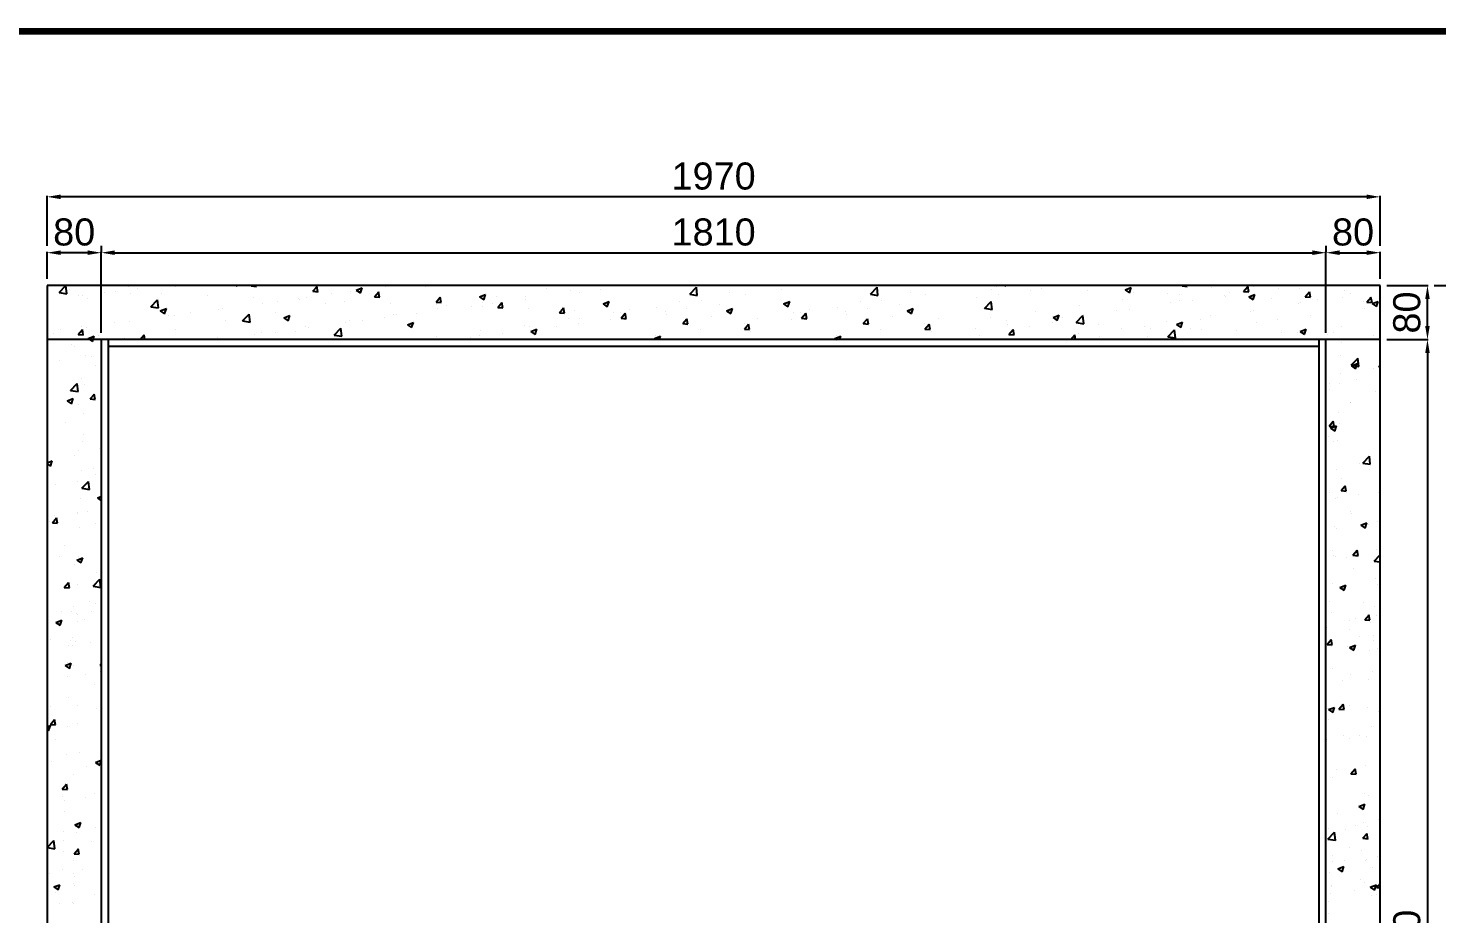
# Model space of a CAD drawing. Header units: millimetres. Extents: x 19970 to 27858, y -49763 to -44184.
# Drawn here: x 24179 to 26260, y -45677 to -44368 of the extents above; entities that cross this region are included whole.
import ezdxf

# ---------------------------------------------------------------- set-up
doc = ezdxf.new("R2010")
doc.units = ezdxf.units.MM
doc.layers.add('LAYOUT', color=7, linetype='Continuous')
doc.layers.add('받침틀', color=251, linetype='Continuous')
doc.styles.get("Standard").update_dxf_attribs({"font": 'arial.ttf'})
doc.dimstyles.new('ISO-25', dxfattribs={"dimtxt": 40, "dimasz": 20, "dimexe": 1.25, "dimexo": 10, "dimgap": 10, "dimtad": 1, "dimdec": 0, "dimtxsty": 'Standard', "dimcen": 2.5, "dimclrd": 3, "dimclre": 3, "dimclrt": 3, "dimadec": 0, "dimazin": 0, "dimtfac": 1, "dimtdec": 0, "dimtmove": 0, "dimatfit": 3, "dimfxl": 0, "dimarcsym": 0})

# ---------------------------------------------------------------- blocks, each defined once
blk = doc.blocks.new('*D20')
at = {"color": 3, "lineweight": -2, "transparency": 16777216}
for p, q in [((24206.6, -44737.9), (24206.6, -44698.2)), ((24266.6, -44699.5), (24226.6, -44699.5)), ((24286.6, -44817.9), (24286.6, -44698.2))]:
    blk.add_line(p, q, dxfattribs=at)
at = {"color": 3, "transparency": 16777216}
for points in [[(24226.6, -44696.1), (24226.6, -44702.8), (24206.6, -44699.5)], [(24266.6, -44696.1), (24266.6, -44702.8), (24286.6, -44699.5)]]:
    blk.add_solid(points, dxfattribs=at)
at = {"layer": 'Defpoints', "color": 0, "transparency": 16777216}
for p in [(24206.6, -44699.5), (24206.6, -44747.9), (24286.6, -44827.9)]:
    blk.add_point(p, dxfattribs=at)
at = {"color": 3, "transparency": 16777216, "insert": (24246.6, -44669.1), "char_height": 40, "attachment_point": 5}
blk.add_mtext('80', dxfattribs=at)
blk = doc.blocks.new('*D21')
at = {"color": 3, "lineweight": -2, "transparency": 16777216}
for p, q in [((24286.6, -44689.5), (24286.6, -44698.2)), ((24306.6, -44699.5), (26076.6, -44699.5)), ((26096.6, -44817.9), (26096.6, -44698.2))]:
    blk.add_line(p, q, dxfattribs=at)
at = {"color": 3, "transparency": 16777216}
for points in [[(24306.6, -44696.1), (24306.6, -44702.8), (24286.6, -44699.5)], [(26076.6, -44696.1), (26076.6, -44702.8), (26096.6, -44699.5)]]:
    blk.add_solid(points, dxfattribs=at)
at = {"layer": 'Defpoints', "color": 0, "transparency": 16777216}
for p in [(24286.6, -44699.5), (26096.6, -44699.5), (26096.6, -44827.9)]:
    blk.add_point(p, dxfattribs=at)
at = {"color": 3, "transparency": 16777216, "insert": (25191.6, -44669.1), "char_height": 40, "attachment_point": 5}
blk.add_mtext('1810', dxfattribs=at)
blk = doc.blocks.new('*D22')
at = {"color": 3, "lineweight": -2, "transparency": 16777216}
for p, q in [((26096.6, -44689.5), (26096.6, -44698.2)), ((26116.6, -44699.5), (26156.6, -44699.5)), ((26176.6, -44737.9), (26176.6, -44698.2))]:
    blk.add_line(p, q, dxfattribs=at)
at = {"color": 3, "transparency": 16777216}
for points in [[(26116.6, -44696.1), (26116.6, -44702.8), (26096.6, -44699.5)], [(26156.6, -44696.1), (26156.6, -44702.8), (26176.6, -44699.5)]]:
    blk.add_solid(points, dxfattribs=at)
at = {"layer": 'Defpoints', "color": 0, "transparency": 16777216}
for p in [(26096.6, -44699.5), (26176.6, -44699.5), (26176.6, -44747.9)]:
    blk.add_point(p, dxfattribs=at)
at = {"color": 3, "transparency": 16777216, "insert": (26136.6, -44669.1), "char_height": 40, "attachment_point": 5}
blk.add_mtext('80', dxfattribs=at)
blk = doc.blocks.new('*D18')
at = {"color": 3, "lineweight": -2, "transparency": 16777216}
for p, q in [((24206.6, -44689.5), (24206.6, -44615.6)), ((26156.6, -44616.9), (24226.6, -44616.9)), ((26176.6, -44689.5), (26176.6, -44615.6))]:
    blk.add_line(p, q, dxfattribs=at)
at = {"color": 3, "transparency": 16777216}
for points in [[(24226.6, -44613.5), (24226.6, -44620.2), (24206.6, -44616.9)], [(26156.6, -44613.5), (26156.6, -44620.2), (26176.6, -44616.9)]]:
    blk.add_solid(points, dxfattribs=at)
at = {"layer": 'Defpoints', "color": 0, "transparency": 16777216}
for p in [(24206.6, -44616.9), (24206.6, -44699.5), (26176.6, -44699.5)]:
    blk.add_point(p, dxfattribs=at)
at = {"color": 3, "transparency": 16777216, "insert": (25191.6, -44586.4), "char_height": 40, "attachment_point": 5}
blk.add_mtext('1970', dxfattribs=at)
blk = doc.blocks.new('*D23')
at = {"color": 3, "lineweight": -2, "transparency": 16777216}
for p, q in [((26186.6, -44747.9), (26247.8, -44747.9)), ((26246.6, -44807.9), (26246.6, -44767.9)), ((26186.6, -44827.9), (26247.8, -44827.9))]:
    blk.add_line(p, q, dxfattribs=at)
at = {"color": 3, "transparency": 16777216}
for points in [[(26243.2, -44767.9), (26249.9, -44767.9), (26246.6, -44747.9)], [(26243.2, -44807.9), (26249.9, -44807.9), (26246.6, -44827.9)]]:
    blk.add_solid(points, dxfattribs=at)
at = {"layer": 'Defpoints', "color": 0, "transparency": 16777216}
for p in [(26176.6, -44747.9), (26246.6, -44747.9), (26176.6, -44827.9)]:
    blk.add_point(p, dxfattribs=at)
at = {"color": 3, "transparency": 16777216, "insert": (26216.2, -44787.9), "char_height": 40, "attachment_point": 5, "rotation": 90}
blk.add_mtext('80', dxfattribs=at)
blk = doc.blocks.new('*D24')
at = {"color": 3, "lineweight": -2, "transparency": 16777216}
for p, q in [((26227.2, -44827.9), (26247.8, -44827.9)), ((26246.6, -44847.9), (26246.6, -46617.9)), ((26186.6, -46637.9), (26247.8, -46637.9))]:
    blk.add_line(p, q, dxfattribs=at)
at = {"color": 3, "transparency": 16777216}
for points in [[(26243.2, -44847.9), (26249.9, -44847.9), (26246.6, -44827.9)], [(26243.2, -46617.9), (26249.9, -46617.9), (26246.6, -46637.9)]]:
    blk.add_solid(points, dxfattribs=at)
at = {"layer": 'Defpoints', "color": 0, "transparency": 16777216}
for p in [(26217.2, -44827.9), (26176.6, -46637.9), (26246.6, -46637.9)]:
    blk.add_point(p, dxfattribs=at)
at = {"color": 3, "transparency": 16777216, "insert": (26216.2, -45732.9), "char_height": 40, "attachment_point": 5, "rotation": 90}
blk.add_mtext('1810', dxfattribs=at)
blk = doc.blocks.new('*D19')
at = {"color": 3, "lineweight": -2, "transparency": 16777216}
for p, q in [((26256.6, -44747.9), (26328.1, -44747.9)), ((26326.9, -46697.9), (26326.9, -44767.9)), ((26256.6, -46717.9), (26328.1, -46717.9))]:
    blk.add_line(p, q, dxfattribs=at)
at = {"color": 3, "transparency": 16777216}
for points in [[(26323.5, -44767.9), (26330.2, -44767.9), (26326.9, -44747.9)], [(26323.5, -46697.9), (26330.2, -46697.9), (26326.9, -46717.9)]]:
    blk.add_solid(points, dxfattribs=at)
at = {"layer": 'Defpoints', "color": 0, "transparency": 16777216}
for p in [(26246.6, -44747.9), (26326.9, -44747.9), (26246.6, -46717.9)]:
    blk.add_point(p, dxfattribs=at)
at = {"color": 3, "transparency": 16777216, "insert": (26296.4, -45732.9), "char_height": 40, "attachment_point": 5, "rotation": 90}
blk.add_mtext('1970', dxfattribs=at)

msp = doc.modelspace()

# ---------------------------------------------------------------- linework, layer by layer
at = {"linetype": 'Continuous'}
for p, q in [((24224.3, -44758.3), (24234.2, -44748)), ((24224.3, -44758.3), (24235.6, -44760.1)), ((24235.6, -44760.1), (24234.2, -44748)), ((24240, -44753.8), (24240, -44753.8)), ((24307.8, -44756.7), (24307.8, -44756.7)), ((24326.8, -44750.1), (24326.8, -44750.1)), ((24339.5, -44752.6), (24339.5, -44752.6)), ((24396.5, -44749.9), (24396.5, -44749.9)), ((24485.5, -44747.9), (24487, -44748.8)), ((24487, -44748.8), (24487.3, -44747.9)), ((24508.3, -44748.6), (24508.8, -44747.9)), ((24508.3, -44748.6), (24515.9, -44749.2)), ((24515.8, -44749.2), (24515.6, -44747.9)), ((24599.4, -44756.5), (24605.5, -44749.2)), ((24599.4, -44756.5), (24607, -44757.2)), ((24606.9, -44757.2), (24605.4, -44749.2)), ((24655.5, -44756.7), (24655.5, -44756.7)), ((24663.2, -44754.7), (24672.1, -44751.3)), ((24663.2, -44754.8), (24669.5, -44759)), ((24669.5, -44759), (24672, -44751.3)), ((24690.5, -44764.5), (24696.6, -44757.2)), ((24698, -44765.2), (24696.5, -44757.2)), ((24706.5, -44750), (24706.5, -44750)), ((24719.6, -44748.5), (24719.6, -44748.5)), ((24765.9, -44749.6), (24765.9, -44749.6)), ((24944.5, -44752), (24944.5, -44752)), ((24979.4, -44754.7), (24979.4, -44754.7)), ((24993.3, -44757.9), (24993.3, -44757.9)), ((25025.1, -44753.7), (25025.1, -44753.7)), ((25156.3, -44760.7), (25166.2, -44750.4)), ((25167.5, -44762.5), (25166.1, -44750.4)), ((25215.2, -44758.3), (25215.2, -44758.3)), ((25292, -44753.7), (25292, -44753.7)), ((25423.2, -44760.7), (25433.1, -44750.4)), ((25434.5, -44762.5), (25433.1, -44750.4)), ((25482.1, -44758.3), (25482.1, -44758.3)), ((25602.5, -44753.3), (25602.5, -44753.3)), ((25609, -44749.3), (25609, -44749.3)), ((25622.7, -44747.9), (25623.7, -44748.6)), ((25623.7, -44748.6), (25624, -44747.9)), ((25660, -44755.3), (25660, -44755.3)), ((25676.8, -44752.1), (25676.8, -44752.1)), ((25744.6, -44755), (25744.6, -44755)), ((25799.9, -44754.5), (25808.8, -44751.1)), ((25799.9, -44754.5), (25806.2, -44758.7)), ((25806.2, -44758.7), (25808.8, -44751.1)), ((25812.4, -44757.9), (25812.4, -44757.9)), ((25883.8, -44748.7), (25884.4, -44747.9)), ((25883.8, -44748.7), (25891.4, -44749.3)), ((25891.3, -44749.3), (25891, -44747.9)), ((25927.4, -44750.5), (25927.4, -44750.5)), ((25954.3, -44757.8), (25954.3, -44757.8)), ((25974.9, -44756.6), (25981, -44749.3)), ((25974.9, -44756.6), (25982.4, -44757.3)), ((25982.4, -44757.3), (25980.9, -44749.3)), ((25989, -44749.4), (25989, -44749.4)), ((26027, -44752.7), (26027, -44752.7)), ((26056.8, -44752.3), (26056.8, -44752.3)), ((26058.7, -44748.5), (26058.7, -44748.5)), ((26065.9, -44764.6), (26072.1, -44757.3)), ((26073.5, -44765.3), (26072, -44757.3)), ((26124.6, -44755.1), (26124.6, -44755.1)), ((24252.7, -44762.8), (24252.7, -44762.8)), ((24259.6, -44763.1), (24259.6, -44763.1)), ((24266.4, -44767.6), (24266.4, -44767.6)), ((24291.4, -44758.9), (24291.4, -44758.9)), ((24330.5, -44759.5), (24330.5, -44759.5)), ((24359.9, -44779.3), (24369.8, -44769)), ((24371.1, -44781.1), (24369.7, -44769)), ((24375.6, -44759.5), (24375.6, -44759.5)), ((24443.4, -44762.4), (24443.4, -44762.4)), ((24511.2, -44765.3), (24511.2, -44765.3)), ((24524.3, -44775.1), (24524.3, -44775.1)), ((24546.4, -44771), (24546.4, -44771)), ((24578.2, -44766.9), (24578.2, -44766.9)), ((24579, -44768.1), (24579, -44768.1)), ((24590.3, -44765.6), (24590.3, -44765.6)), ((24617.8, -44775), (24617.8, -44775)), ((24626.3, -44760.5), (24626.3, -44760.5)), ((24646.8, -44771), (24646.8, -44771)), ((24690.5, -44764.5), (24698.1, -44765.2)), ((24691.9, -44762.3), (24691.9, -44762.3)), ((24714.6, -44773.9), (24714.6, -44773.9)), ((24781.6, -44772.5), (24787.7, -44765.2)), ((24781.6, -44772.5), (24789.1, -44773.1)), ((24782.4, -44776.7), (24782.4, -44776.7)), ((24789.1, -44773.1), (24787.6, -44765.2)), ((24796.4, -44777.4), (24796.4, -44777.4)), ((24833.2, -44779), (24833.2, -44779)), ((24845.7, -44764.9), (24854.6, -44761.5)), ((24845.7, -44764.9), (24852, -44769.2)), ((24849.3, -44772.4), (24849.3, -44772.4)), ((24852, -44769.2), (24854.6, -44761.5)), ((24865, -44774.8), (24865, -44774.8)), ((24870.4, -44764.7), (24870.4, -44764.7)), ((24872.6, -44780.4), (24878.8, -44773.1)), ((24880.2, -44781.1), (24878.7, -44773.1)), ((24913.1, -44768.5), (24913.1, -44768.5)), ((24913.4, -44764.2), (24913.4, -44764.2)), ((25028.2, -44775.1), (25037.1, -44771.7)), ((25028.2, -44775.1), (25034.5, -44779.4)), ((25034.5, -44779.4), (25037.1, -44771.7)), ((25141.1, -44771), (25141.1, -44771)), ((25156.3, -44760.7), (25167.5, -44762.5)), ((25173.1, -44770.4), (25173.1, -44770.4)), ((25199.9, -44776.4), (25199.9, -44776.4)), ((25238.3, -44761.4), (25238.3, -44761.4)), ((25295.1, -44775.1), (25304, -44771.7)), ((25295.1, -44775.1), (25301.4, -44779.4)), ((25301.4, -44779.4), (25304, -44771.7)), ((25408.1, -44771), (25408.1, -44771)), ((25423.2, -44760.7), (25434.5, -44762.5)), ((25440.1, -44770.4), (25440.1, -44770.4)), ((25466.8, -44776.4), (25466.8, -44776.4)), ((25505.3, -44761.4), (25505.3, -44761.4)), ((25580.1, -44765.8), (25580.1, -44765.8)), ((25591.8, -44781.8), (25601.7, -44771.4)), ((25603.1, -44783.5), (25601.7, -44771.5)), ((25611.9, -44761.7), (25611.9, -44761.7)), ((25732.1, -44777.1), (25732.1, -44777.1)), ((25796.3, -44769), (25796.3, -44769)), ((25862.2, -44759.5), (25862.2, -44759.5)), ((25866.9, -44773.8), (25866.9, -44773.8)), ((25880.2, -44760.7), (25880.2, -44760.7)), ((25880.3, -44770.5), (25880.3, -44770.5)), ((25898.6, -44769.6), (25898.6, -44769.6)), ((25946.7, -44763.3), (25946.7, -44763.3)), ((25948, -44763.6), (25948, -44763.6)), ((25982.4, -44764.6), (25991.3, -44761.2)), ((25982.4, -44764.6), (25988.8, -44768.9)), ((25988.8, -44768.9), (25991.3, -44761.2)), ((26015.8, -44766.5), (26015.8, -44766.5)), ((26056, -44775.2), (26056, -44775.2)), ((26058.8, -44773), (26058.8, -44773)), ((26065.9, -44764.6), (26073.5, -44765.3)), ((26083.6, -44769.3), (26083.6, -44769.3)), ((26121.2, -44766.2), (26121.2, -44766.2)), ((26132.9, -44760.3), (26132.9, -44760.3)), ((26151.4, -44772.2), (26151.4, -44772.2)), ((26157, -44772.6), (26163.2, -44765.3)), ((26157, -44772.6), (26164.6, -44773.2)), ((26164.6, -44773.2), (26163.1, -44765.3)), ((26165, -44774.8), (26173.9, -44771.4)), ((26165, -44774.8), (26171.3, -44779.1)), ((26171.3, -44779.1), (26173.8, -44771.4)), ((24359.9, -44779.3), (24371.1, -44781.1)), ((24373.9, -44785.5), (24382.8, -44782.1)), ((24373.9, -44785.5), (24380.2, -44789.8)), ((24380.2, -44789.8), (24382.8, -44782.1)), ((24386.3, -44792.1), (24386.3, -44792.1)), ((24395, -44792.2), (24395, -44792.2)), ((24418.1, -44787.9), (24418.1, -44787.9)), ((24460.2, -44783.3), (24460.2, -44783.3)), ((24466.2, -44781.6), (24466.2, -44781.6)), ((24495.4, -44800.4), (24505.3, -44790.1)), ((24506.7, -44802.1), (24505.3, -44790.1)), ((24543.7, -44787.7), (24543.7, -44787.7)), ((24556.4, -44795.7), (24562.8, -44800)), ((24556.5, -44795.7), (24565.3, -44792.3)), ((24562.8, -44800), (24565.3, -44792.3)), ((24653.9, -44799), (24653.9, -44799)), ((24704.9, -44795.9), (24704.9, -44795.9)), ((24718.1, -44790.8), (24718.1, -44790.8)), ((24722.3, -44790.2), (24722.3, -44790.2)), ((24753, -44789.5), (24753, -44789.5)), ((24784, -44781.3), (24784, -44781.3)), ((24850.2, -44779.6), (24850.2, -44779.6)), ((24872.6, -44780.4), (24880.2, -44781.1)), ((24918, -44782.4), (24918, -44782.4)), ((24963.7, -44788.4), (24969.9, -44781.1)), ((24963.7, -44788.4), (24971.3, -44789.1)), ((24971.3, -44789.1), (24969.8, -44781.1)), ((24977.8, -44797), (24977.8, -44797)), ((24985.8, -44785.3), (24985.8, -44785.3)), ((24993, -44796.5), (24993, -44796.5)), ((25039.8, -44797.5), (25039.8, -44797.5)), ((25043, -44788), (25043, -44788)), ((25053.6, -44788.2), (25053.6, -44788.2)), ((25054.8, -44796.4), (25061, -44789.1)), ((25054.8, -44796.4), (25062.4, -44797)), ((25062.4, -44797), (25060.9, -44789.1)), ((25067.1, -44783.8), (25067.1, -44783.8)), ((25107.2, -44779.9), (25107.2, -44779.9)), ((25120, -44786.9), (25120, -44786.9)), ((25121.4, -44791), (25121.4, -44791)), ((25145.9, -44804.3), (25152, -44797)), ((25151.8, -44782.7), (25151.8, -44782.7)), ((25153.4, -44805), (25152, -44797.1)), ((25189.2, -44793.9), (25189.2, -44793.9)), ((25210.7, -44785.3), (25219.6, -44781.8)), ((25210.7, -44785.3), (25217, -44789.5)), ((25217, -44789.5), (25219.6, -44781.9)), ((25257, -44796.8), (25257, -44796.8)), ((25306.7, -44797.5), (25306.7, -44797.5)), ((25309.9, -44788), (25309.9, -44788)), ((25320.5, -44788.2), (25320.5, -44788.2)), ((25321.7, -44796.4), (25327.9, -44789.1)), ((25321.7, -44796.4), (25329.3, -44797)), ((25329.3, -44797), (25327.8, -44789.1)), ((25334, -44783.8), (25334, -44783.8)), ((25374.1, -44779.9), (25374.1, -44779.9)), ((25386.9, -44786.9), (25386.9, -44786.9)), ((25388.3, -44791), (25388.3, -44791)), ((25412.8, -44804.3), (25419, -44797)), ((25418.7, -44782.7), (25418.7, -44782.7)), ((25420.4, -44805), (25418.9, -44797.1)), ((25456.1, -44793.9), (25456.1, -44793.9)), ((25477.6, -44785.3), (25486.5, -44781.8)), ((25477.6, -44785.3), (25483.9, -44789.5)), ((25483.9, -44789.5), (25486.5, -44781.9)), ((25523.9, -44796.8), (25523.9, -44796.8)), ((25591.8, -44781.7), (25603.1, -44783.5)), ((25600.9, -44795.6), (25600.9, -44795.6)), ((25624.8, -44799.6), (25624.8, -44799.6)), ((25666.9, -44786.1), (25666.9, -44786.1)), ((25693.2, -44795.4), (25702.1, -44792)), ((25693.2, -44795.4), (25699.5, -44799.7)), ((25699.5, -44799.7), (25702.1, -44792)), ((25706.8, -44794.9), (25706.8, -44794.9)), ((25727.3, -44802.8), (25737.2, -44792.5)), ((25732.1, -44796), (25732.1, -44796)), ((25738.6, -44804.5), (25737.2, -44792.5)), ((25738.5, -44790.7), (25738.5, -44790.7)), ((25786.6, -44784.3), (25786.6, -44784.3)), ((25806.2, -44783.3), (25806.2, -44783.3)), ((25910.7, -44798.4), (25910.7, -44798.4)), ((25925.9, -44792.8), (25925.9, -44792.8)), ((25984.8, -44785.7), (25984.8, -44785.7)), ((25990, -44784.7), (25990, -44784.7)), ((26025.3, -44798.6), (26025.3, -44798.6)), ((26073.4, -44792.3), (26073.4, -44792.3)), ((26153.6, -44781.7), (26153.6, -44781.7)), ((24215.3, -44818.7), (24215.3, -44818.7)), ((24226.2, -44813.2), (24226.2, -44813.2)), ((24252.6, -44820.2), (24258.7, -44812.9)), ((24252.6, -44820.2), (24260.2, -44820.8)), ((24258, -44809), (24258, -44809)), ((24260.1, -44820.8), (24258.7, -44812.9)), ((24264.8, -44809.9), (24264.8, -44809.9)), ((24306.1, -44802.7), (24306.1, -44802.7)), ((24329, -44801.7), (24329, -44801.7)), ((24343.9, -44827.9), (24349.8, -44820.8)), ((24351.1, -44827.9), (24349.8, -44820.9)), ((24395.6, -44813.1), (24395.6, -44813.1)), ((24469.7, -44800.4), (24469.7, -44800.4)), ((24495.4, -44800.3), (24506.7, -44802.1)), ((24522.8, -44817.4), (24522.8, -44817.4)), ((24544.8, -44817), (24544.8, -44817)), ((24574.2, -44815.6), (24574.2, -44815.6)), ((24588.7, -44807.9), (24588.7, -44807.9)), ((24592.9, -44810.6), (24592.9, -44810.6)), ((24630.9, -44821.4), (24640.8, -44811.1)), ((24642.2, -44823.1), (24640.8, -44811.1)), ((24648.2, -44802.9), (24648.2, -44802.9)), ((24673.1, -44800.1), (24673.1, -44800.1)), ((24739, -44805.9), (24747.9, -44802.5)), ((24739, -44805.9), (24745.3, -44810.1)), ((24745.3, -44810.1), (24747.9, -44802.5)), ((24847.7, -44814.6), (24847.7, -44814.6)), ((24879.7, -44818.6), (24879.7, -44818.6)), ((24911.9, -44806.5), (24911.9, -44806.5)), ((24918.9, -44809.2), (24918.9, -44809.2)), ((24921.5, -44816), (24930.4, -44812.6)), ((24921.5, -44816.1), (24927.8, -44820.3)), ((24927.8, -44820.3), (24930.4, -44812.6)), ((24959.9, -44808), (24959.9, -44808)), ((24991.7, -44803.8), (24991.7, -44803.8)), ((25145.9, -44804.3), (25153.5, -44805)), ((25171.6, -44812.7), (25171.6, -44812.7)), ((25236.8, -44803.7), (25236.8, -44803.7)), ((25237, -44812.3), (25243.1, -44805)), ((25237, -44812.3), (25244.6, -44813)), ((25244.5, -44813), (25243.1, -44805)), ((25246.7, -44815.9), (25246.7, -44815.9)), ((25412.8, -44804.3), (25420.4, -44805)), ((25438.5, -44812.7), (25438.5, -44812.7)), ((25503.7, -44803.7), (25503.7, -44803.7)), ((25503.9, -44812.3), (25510.1, -44805)), ((25503.9, -44812.3), (25511.5, -44813)), ((25511.5, -44813), (25510, -44805)), ((25513.6, -44815.9), (25513.6, -44815.9)), ((25578.4, -44811.7), (25578.4, -44811.7)), ((25626.5, -44805.4), (25626.5, -44805.4)), ((25628.1, -44820.3), (25634.2, -44813)), ((25628.1, -44820.3), (25635.7, -44820.9)), ((25635.6, -44821), (25634.2, -44813)), ((25658.1, -44808.7), (25658.1, -44808.7)), ((25692.6, -44802.5), (25692.6, -44802.5)), ((25727.3, -44802.8), (25738.6, -44804.5)), ((25730.6, -44819.4), (25730.6, -44819.4)), ((25760.4, -44805.4), (25760.4, -44805.4)), ((25794.7, -44811.3), (25794.7, -44811.3)), ((25828.1, -44808.2), (25828.1, -44808.2)), ((25836.6, -44811.1), (25836.6, -44811.1)), ((25860.7, -44801.8), (25860.7, -44801.8)), ((25862.9, -44823.8), (25872.8, -44813.5)), ((25865.2, -44819.7), (25865.2, -44819.7)), ((25874.2, -44825.6), (25872.8, -44813.5)), ((25875.7, -44805.6), (25884.6, -44802.2)), ((25875.7, -44805.6), (25882, -44809.9)), ((25882, -44809.9), (25884.6, -44802.2)), ((25895.9, -44811.1), (25895.9, -44811.1)), ((25913.3, -44813.3), (25913.3, -44813.3)), ((25963.7, -44814), (25963.7, -44814)), ((25993.5, -44802.8), (25993.5, -44802.8)), ((26031.5, -44816.8), (26031.5, -44816.8)), ((26054.5, -44817.4), (26054.5, -44817.4)), ((26058.2, -44815.8), (26064.6, -44820)), ((26058.3, -44815.8), (26067.1, -44812.4)), ((26064.6, -44820), (26067.1, -44812.4)), ((26099.3, -44819.7), (26099.3, -44819.7)), ((26107.3, -44817.4), (26107.3, -44817.4)), ((26119.7, -44808.5), (26119.7, -44808.5)), ((24242.1, -44835.8), (24242.1, -44835.8)), ((24247.5, -44838.6), (24247.5, -44838.6)), ((24267.2, -44826.5), (24276.1, -44823.1)), ((24267.2, -44826.5), (24269.2, -44827.9)), ((24269.2, -44827.9), (24273.5, -44830.8)), ((24273.5, -44830.8), (24274.5, -44827.9)), ((24274.5, -44827.9), (24276.1, -44823.1)), ((24283.1, -44821.6), (24283.1, -44821.6)), ((24321.6, -44825.8), (24321.6, -44825.8)), ((24350.9, -44824.4), (24350.9, -44824.4)), ((24418.7, -44827.3), (24418.7, -44827.3)), ((24458.6, -44825.5), (24458.6, -44825.5)), ((24513, -44821.1), (24513, -44821.1)), ((24630.9, -44821.4), (24642.2, -44823.1)), ((24782.5, -44823.6), (24782.5, -44823.6)), ((24831.6, -44824.9), (24831.6, -44824.9)), ((24844.9, -44821.9), (24844.9, -44821.9)), ((25104, -44826.2), (25112.9, -44822.8)), ((25104, -44826.2), (25106.4, -44827.9)), ((25105.6, -44822.2), (25105.6, -44822.2)), ((25111.2, -44827.9), (25112.9, -44822.8)), ((25166.4, -44826.5), (25166.4, -44826.5)), ((25370.9, -44826.2), (25379.8, -44822.8)), ((25370.9, -44826.2), (25373.3, -44827.9)), ((25372.6, -44822.2), (25372.6, -44822.2)), ((25378.1, -44827.9), (25379.8, -44822.8)), ((25433.4, -44826.5), (25433.4, -44826.5)), ((25584, -44821.4), (25584, -44821.4)), ((25719.5, -44827.9), (25725.3, -44821)), ((25726.5, -44827.9), (25725.3, -44821)), ((25762.6, -44823.8), (25762.6, -44823.8)), ((25833.4, -44823.9), (25833.4, -44823.9)), ((25862.9, -44823.8), (25874.2, -44825.5)), ((25988.5, -44827), (25988.5, -44827)), ((26120.2, -44831.8), (26120.2, -44831.8)), ((26152, -44827.6), (26152, -44827.6)), ((26167.1, -44822.6), (26167.1, -44822.6)), ((24224.6, -44859.1), (24224.6, -44859.1)), ((24263.3, -44852.1), (24263.3, -44852.1)), ((24272.7, -44852.8), (24272.7, -44852.8)), ((26118.1, -44850.8), (26118.1, -44850.8)), ((26134, -44865.8), (26143.9, -44855.5)), ((26145.2, -44867.6), (26143.8, -44855.5)), ((24277.9, -44866.4), (24277.9, -44866.4)), ((26118.6, -44877.7), (26118.6, -44877.7)), ((26133.9, -44865.8), (26145.2, -44867.6)), ((26134.1, -44866.9), (26143, -44863.5)), ((26134.1, -44866.9), (26140.4, -44871.2)), ((26140.4, -44871.2), (26142.9, -44863.5)), ((26166.7, -44871.4), (26166.7, -44871.4)), ((26174.7, -44868.1), (26176.6, -44865.8)), ((26174.7, -44868.1), (26176.6, -44868.3)), ((26176.2, -44880.5), (26176.2, -44880.5)), ((24239.3, -44902.9), (24239.3, -44902.9)), ((24241.1, -44903), (24252.4, -44904.8)), ((24241.2, -44903.1), (24251.1, -44892.7)), ((24252.4, -44904.8), (24251, -44892.8)), ((24257.8, -44886.1), (24257.8, -44886.1)), ((24261.8, -44894.4), (24261.8, -44894.4)), ((26101.4, -44901.6), (26101.4, -44901.6)), ((26102.1, -44893.2), (26102.1, -44893.2)), ((26116.6, -44893.1), (26116.6, -44893.1)), ((26142.4, -44887.4), (26142.4, -44887.4)), ((24236.3, -44918.6), (24245.2, -44915.2)), ((24236.3, -44918.6), (24242.6, -44922.9)), ((24242.6, -44922.9), (24245.2, -44915.2)), ((24252.4, -44923.6), (24252.4, -44923.6)), ((24270.2, -44915.7), (24276.4, -44908.4)), ((24270.2, -44915.7), (24277.8, -44916.4)), ((24277.8, -44916.4), (24276.3, -44908.4)), ((26132.5, -44921.1), (26132.5, -44921.1)), ((26133.3, -44921.5), (26133.3, -44921.5)), ((26169.2, -44904.5), (26169.2, -44904.5)), ((24260.2, -44936.7), (24260.2, -44936.7)), ((24286.1, -44942.4), (24286.1, -44942.4)), ((26115, -44935.3), (26115, -44935.3)), ((24233.1, -44951), (24233.1, -44951)), ((26101.2, -44955.7), (26107.3, -44948.4)), ((26101.2, -44955.7), (26108.8, -44956.3)), ((26103.2, -44959), (26112.1, -44955.6)), ((26103.2, -44959), (26109.5, -44963.3)), ((26108.7, -44956.3), (26107.2, -44948.4)), ((26109.5, -44963.3), (26112, -44955.6)), ((26117.1, -44952), (26117.1, -44952)), ((24258.7, -44979), (24258.7, -44979)), ((24259.9, -44968.1), (24259.9, -44968.1)), ((26099.9, -44971.6), (26099.9, -44971.6)), ((26107, -44978.3), (26107, -44978.3)), ((26113.5, -44977.6), (26113.5, -44977.6)), ((24206.6, -45010.2), (24214.3, -45007.3)), ((24211.7, -45015), (24214.3, -45007.3)), ((24247.1, -44999.4), (24247.1, -44999.4)), ((24252.7, -44992.5), (24252.7, -44992.5)), ((24284.4, -44988.3), (24284.4, -44988.3)), ((26150.8, -45010.6), (26160.7, -45000.3)), ((26162.1, -45012.3), (26160.7, -45000.3)), ((24206.6, -45011.5), (24211.7, -45015)), ((24207.8, -45015.6), (24207.8, -45015.6)), ((24257.1, -45021.3), (24257.1, -45021.3)), ((24275.6, -45018.4), (24275.6, -45018.4)), ((24277.5, -45027.3), (24277.5, -45027.3)), ((26111.9, -45019.9), (26111.9, -45019.9)), ((26146.7, -45011.1), (26146.7, -45011.1)), ((26150.8, -45010.6), (26162.1, -45012.3)), ((26160.2, -45019.8), (26160.2, -45019.8)), ((26176.1, -45011.8), (26176.1, -45011.8)), ((24219.2, -45042.6), (24219.2, -45042.6)), ((24251, -45038.4), (24251, -45038.4)), ((24258, -45047.8), (24267.9, -45037.5)), ((24258, -45047.8), (24269.3, -45049.5)), ((24269.3, -45049.5), (24267.9, -45037.5)), ((26118.8, -45051.2), (26124.9, -45043.9)), ((26119.2, -45034), (26119.2, -45034)), ((26126.3, -45051.9), (26124.9, -45043.9)), ((26175.8, -45041.3), (26175.8, -45041.3)), ((24255.6, -45063.5), (24255.6, -45063.5)), ((24281.2, -45061.8), (24286.6, -45059.8)), ((24281.2, -45061.8), (24286.6, -45065.4)), ((26101.7, -45054), (26101.7, -45054)), ((26110.4, -45062.2), (26110.4, -45062.2)), ((26113.3, -45061.2), (26113.3, -45061.2)), ((26118.8, -45051.2), (26126.4, -45051.8)), ((26145.1, -45057), (26145.1, -45057)), ((26174.5, -45054), (26174.5, -45054)), ((24214.4, -45098.8), (24220.5, -45091.5)), ((24217.6, -45088.5), (24217.6, -45088.5)), ((24221.9, -45099.5), (24220.5, -45091.5)), ((24250.9, -45083.3), (24250.9, -45083.3)), ((24252, -45084.4), (24252, -45084.4)), ((24265.7, -45082.1), (24265.7, -45082.1)), ((26132.2, -45081.9), (26132.2, -45081.9)), ((26134.9, -45084.3), (26134.9, -45084.3)), ((24209.9, -45097.5), (24209.9, -45097.5)), ((24214.4, -45098.8), (24222, -45099.5)), ((24254, -45105.8), (24254, -45105.8)), ((24277.7, -45100.4), (24277.7, -45100.4)), ((26108.9, -45104.4), (26108.9, -45104.4)), ((26111.7, -45107.1), (26111.7, -45107.1)), ((26148.1, -45102.2), (26157, -45098.8)), ((26148.1, -45102.2), (26154.4, -45106.5)), ((26154.4, -45106.5), (26157, -45098.8)), ((26159.8, -45100.7), (26159.8, -45100.7)), ((26173, -45096.3), (26173, -45096.3)), ((24232.3, -45132.2), (24232.3, -45132.2)), ((24225.6, -45147.9), (24225.6, -45147.9)), ((24250.3, -45153.9), (24259.2, -45150.5)), ((24250.3, -45153.9), (24256.6, -45158.2)), ((24252.5, -45148.1), (24252.5, -45148.1)), ((24256.6, -45158.2), (24259.2, -45150.5)), ((26106.6, -45139.1), (26106.6, -45139.1)), ((26107.3, -45146.7), (26107.3, -45146.7)), ((26110.2, -45149.2), (26110.2, -45149.2)), ((26126.4, -45150.8), (26126.4, -45150.8)), ((26136.4, -45146.7), (26142.6, -45139.4)), ((26136.4, -45146.7), (26144, -45147.4)), ((26144, -45147.4), (26142.5, -45139.4)), ((26167.6, -45155.3), (26176.6, -45146)), ((26171.5, -45138.6), (26171.5, -45138.6)), ((24246.7, -45160.2), (24246.7, -45160.2)), ((24279.1, -45171.8), (24279.1, -45171.8)), ((26137, -45166.3), (26137, -45166.3)), ((26167.6, -45155.3), (26176.6, -45156.7)), ((24232, -45194.3), (24238.1, -45187)), ((24232, -45194.3), (24239.6, -45195)), ((24239.5, -45195), (24238.1, -45187)), ((24250.9, -45190.4), (24250.9, -45190.4)), ((24274.8, -45192.5), (24284.7, -45182.2)), ((24274.8, -45192.5), (24286.1, -45194.3)), ((24277.2, -45188.1), (24277.2, -45188.1)), ((24286.1, -45194.3), (24284.7, -45182.2)), ((26105.8, -45189), (26105.8, -45189)), ((26117.2, -45194.3), (26126.1, -45190.9)), ((26117.2, -45194.3), (26123.5, -45198.6)), ((26123.5, -45198.6), (26126, -45190.9)), ((26169.9, -45180.9), (26169.9, -45180.9)), ((26173.2, -45190.4), (26173.2, -45190.4)), ((24268.7, -45215.7), (24268.7, -45215.7)), ((26101.3, -45214.9), (26101.3, -45214.9)), ((26175.4, -45202.1), (26175.4, -45202.1)), ((24227.7, -45229.8), (24227.7, -45229.8)), ((24243.2, -45230.2), (24243.2, -45230.2)), ((24245.7, -45221.9), (24245.7, -45221.9)), ((24249.4, -45232.6), (24249.4, -45232.6)), ((24251.2, -45234.5), (24251.2, -45234.5)), ((24272.2, -45229.6), (24272.2, -45229.6)), ((24277.5, -45217.7), (24277.5, -45217.7)), ((26104.2, -45231.3), (26104.2, -45231.3)), ((26152.7, -45216.6), (26152.7, -45216.6)), ((26154.1, -45242.2), (26160.2, -45234.9)), ((26161.6, -45242.9), (26160.1, -45235)), ((26168.4, -45223.1), (26168.4, -45223.1)), ((26171.5, -45236.3), (26171.5, -45236.3)), ((24219.4, -45246), (24228.3, -45242.6)), ((24219.4, -45246), (24225.7, -45250.3)), ((24225.7, -45250.3), (24228.3, -45242.6)), ((24251.6, -45245.2), (24251.6, -45245.2)), ((24261.2, -45241), (24261.2, -45241)), ((26098, -45253.7), (26098, -45253.7)), ((26131.4, -45256.8), (26131.4, -45256.8)), ((26131.8, -45242.7), (26131.8, -45242.7)), ((26139.7, -45240.5), (26139.7, -45240.5)), ((26154.1, -45242.2), (26161.6, -45242.9)), ((26162.2, -45245.5), (26162.2, -45245.5)), ((24212.3, -45271.9), (24212.3, -45271.9)), ((24241.7, -45272.5), (24241.7, -45272.5)), ((24244.1, -45267.8), (24244.1, -45267.8)), ((24247.9, -45274.9), (24247.9, -45274.9)), ((24270.5, -45275.5), (24270.5, -45275.5)), ((26098.2, -45278.6), (26104.3, -45271.3)), ((26098.2, -45278.6), (26105.8, -45279.3)), ((26102.7, -45273.5), (26102.7, -45273.5)), ((26105.7, -45279.3), (26104.3, -45271.3)), ((26145.8, -45267.1), (26145.8, -45267.1)), ((26166.2, -45273), (26166.2, -45273)), ((26166.8, -45265.4), (26166.8, -45265.4)), ((24238.8, -45279.7), (24238.8, -45279.7)), ((24243.4, -45280.2), (24243.4, -45280.2)), ((26104.8, -45281.3), (26104.8, -45281.3)), ((26128, -45281.5), (26128, -45281.5)), ((26131.2, -45282.9), (26140.1, -45279.5)), ((26131.2, -45282.9), (26137.5, -45287.2)), ((26137.5, -45287.2), (26140.1, -45279.5)), ((26138.1, -45286.4), (26138.1, -45286.4)), ((26160.6, -45287.8), (26160.6, -45287.8)), ((26172.6, -45284.2), (26172.6, -45284.2)), ((24233.4, -45309.8), (24242.3, -45306.4)), ((24233.4, -45309.8), (24239.7, -45314.1)), ((24236.5, -45305.9), (24236.5, -45305.9)), ((24239.7, -45314.1), (24242.3, -45306.4)), ((24240.1, -45314.8), (24240.1, -45314.8)), ((24246, -45310.3), (24246, -45310.3)), ((24284.9, -45309.4), (24286.6, -45307.3)), ((24284.9, -45309.4), (24286.6, -45309.5)), ((24285.2, -45319.3), (24285.2, -45319.3)), ((26105.8, -45314), (26105.8, -45314)), ((26164.6, -45318.9), (26164.6, -45318.9)), ((24237.1, -45325.6), (24237.1, -45325.6)), ((24263.3, -45322.9), (24263.3, -45322.9)), ((24276.4, -45338.2), (24276.4, -45338.2)), ((26120.5, -45331.7), (26120.5, -45331.7)), ((26132.8, -45323.1), (26132.8, -45323.1)), ((26159.1, -45330.1), (26159.1, -45330.1)), ((24238.6, -45357), (24238.6, -45357)), ((24211.2, -45370.4), (24211.2, -45370.4)), ((24251.8, -45369.4), (24251.8, -45369.4)), ((24279, -45373.3), (24279, -45373.3)), ((26099.4, -45373.2), (26099.4, -45373.2)), ((26100.3, -45375), (26109.2, -45371.6)), ((26100.3, -45375), (26106.6, -45379.3)), ((26106.6, -45379.3), (26109.2, -45371.6)), ((26115.8, -45374.1), (26122, -45366.8)), ((26115.8, -45374.1), (26123.4, -45374.8)), ((26123.3, -45374.8), (26121.9, -45366.9)), ((26131.2, -45369), (26131.2, -45369)), ((26157.6, -45372.4), (26157.6, -45372.4)), ((26174.7, -45377.1), (26174.7, -45377.1)), ((24206.6, -45400.3), (24211.4, -45398.5)), ((24208.8, -45406.2), (24211.4, -45398.5)), ((24211.4, -45396.9), (24217.5, -45389.6)), ((24211.4, -45396.9), (24219, -45397.6)), ((24218.9, -45397.6), (24217.5, -45389.6)), ((24237, -45399.3), (24237, -45399.3)), ((24250.9, -45395.3), (24250.9, -45395.3)), ((26100.6, -45389.8), (26100.6, -45389.8)), ((26163.6, -45399.4), (26163.6, -45399.4)), ((24206.6, -45404.6), (24208.8, -45406.2)), ((24218.4, -45419.5), (24218.4, -45419.5)), ((26097.8, -45419.1), (26097.8, -45419.1)), ((26122.6, -45413.6), (26122.6, -45413.6)), ((26131, -45417.7), (26131, -45417.7)), ((26145.9, -45412.8), (26145.9, -45412.8)), ((26156, -45414.6), (26156, -45414.6)), ((24235.5, -45441.6), (24235.5, -45441.6)), ((24254.3, -45438.2), (24254.3, -45438.2)), ((26176.1, -45426.1), (26176.6, -45426)), ((26176.1, -45426.2), (26176.6, -45426.5)), ((24213.3, -45452.4), (24213.3, -45452.4)), ((24265.2, -45459), (24265.2, -45459)), ((24278.3, -45453), (24286.6, -45449.9)), ((24278.3, -45453), (24284.7, -45457.3)), ((24281.1, -45455.3), (24281.1, -45455.3)), ((24284.7, -45457.3), (24286.6, -45451.5)), ((26112.5, -45462.9), (26112.5, -45462.9)), ((26133.4, -45469.7), (26139.6, -45462.4)), ((26138.3, -45464), (26138.3, -45464)), ((26141, -45470.3), (26139.5, -45462.4)), ((26154.5, -45456.9), (26154.5, -45456.9)), ((24229, -45492.5), (24235.2, -45485.2)), ((24234, -45483.9), (24234, -45483.9)), ((24236.6, -45493.1), (24235.1, -45485.2)), ((24245.6, -45471.1), (24245.6, -45471.1)), ((26105.5, -45474.8), (26105.5, -45474.8)), ((26133.4, -45469.7), (26141, -45470.3)), ((24229, -45492.5), (24236.6, -45493.1)), ((24229, -45502.8), (24229, -45502.8)), ((24263.6, -45504.9), (24263.6, -45504.9)), ((24276, -45499), (24276, -45499)), ((26152.9, -45499.2), (26152.9, -45499.2)), ((26159.3, -45502.4), (26159.3, -45502.4)), ((24231.8, -45509.1), (24231.8, -45509.1)), ((24232.4, -45526.2), (24232.4, -45526.2)), ((26145.2, -45518.2), (26154.1, -45514.8)), ((26145.2, -45518.3), (26151.5, -45522.5)), ((26151.5, -45522.5), (26154.1, -45514.8)), ((24247.4, -45545.1), (24256.3, -45541.7)), ((24247.4, -45545.1), (24253.8, -45549.4)), ((24253.8, -45549.4), (24256.3, -45541.7)), ((24278.3, -45548.6), (24278.3, -45548.6)), ((26113.6, -45528.9), (26113.6, -45528.9)), ((26140.4, -45546), (26140.4, -45546)), ((26151.4, -45541.5), (26151.4, -45541.5)), ((26157.6, -45548.3), (26157.6, -45548.3)), ((26174.3, -45537.9), (26174.3, -45537.9)), ((24206.6, -45578.9), (24216.5, -45568.6)), ((24217.9, -45580.7), (24216.5, -45568.6)), ((24230.2, -45555), (24230.2, -45555)), ((24230.9, -45568.4), (24230.9, -45568.4)), ((24250.5, -45556.2), (24250.5, -45556.2)), ((26099.4, -45566.5), (26109.3, -45556.2)), ((26099.4, -45566.5), (26110.7, -45568.2)), ((26100.2, -45550.6), (26100.2, -45550.6)), ((26110.7, -45568.3), (26109.3, -45556.2)), ((26125.8, -45552.5), (26125.8, -45552.5)), ((26151.1, -45565.2), (26157.2, -45557.9)), ((26151.1, -45565.2), (26158.7, -45565.9)), ((26158.6, -45565.9), (26157.1, -45557.9)), ((24206.6, -45578.9), (24217.9, -45580.6)), ((24231.1, -45584.7), (24231.1, -45584.7)), ((24246.7, -45588), (24252.8, -45580.7)), ((24246.7, -45588), (24254.2, -45588.7)), ((24254.2, -45588.7), (24252.7, -45580.7)), ((24272.1, -45570.5), (24272.1, -45570.5)), ((26106.3, -45590.5), (26106.3, -45590.5)), ((26130.7, -45578.5), (26130.7, -45578.5)), ((26149.8, -45583.8), (26149.8, -45583.8)), ((24229.3, -45610.7), (24229.3, -45610.7)), ((24244.9, -45598.7), (24244.9, -45598.7)), ((24258.8, -45611.5), (24258.8, -45611.5)), ((26106.2, -45599.9), (26106.2, -45599.9)), ((26114.3, -45610.3), (26123.2, -45606.9)), ((26114.3, -45610.3), (26120.6, -45614.6)), ((26120.6, -45614.6), (26123.2, -45606.9)), ((26124.2, -45598.4), (26124.2, -45598.4)), ((26154.8, -45598.6), (26154.8, -45598.6)), ((26156.1, -45596.3), (26156.1, -45596.3)), ((26165.3, -45607.7), (26165.3, -45607.7)), ((26172.3, -45592.1), (26172.3, -45592.1)), ((24210.7, -45617.9), (24210.7, -45617.9)), ((24245.2, -45631.9), (24245.2, -45631.9)), ((24246.3, -45617.2), (24246.3, -45617.2)), ((24246.4, -45621), (24246.4, -45621)), ((26101.1, -45615.8), (26101.1, -45615.8)), ((26148.3, -45626), (26148.3, -45626)), ((26152.8, -45630.1), (26152.8, -45630.1)), ((26171.7, -45637.8), (26176.6, -45631.9)), ((24216.5, -45637.2), (24225.4, -45633.8)), ((24216.5, -45637.2), (24222.9, -45641.5)), ((24218.7, -45645.1), (24218.7, -45645.1)), ((24222.9, -45641.5), (24225.4, -45633.8)), ((24246.8, -45635.1), (24246.8, -45635.1)), ((24276.8, -45648.9), (24276.8, -45648.9)), ((24286.5, -45648), (24286.5, -45648)), ((26102.7, -45646.1), (26102.7, -45646.1)), ((26104.7, -45636.5), (26104.7, -45636.5)), ((26105.1, -45635.6), (26105.1, -45635.6)), ((26138.9, -45642.2), (26138.9, -45642.2)), ((26162.1, -45637.5), (26171, -45634.1)), ((26162.1, -45637.6), (26168.4, -45641.8)), ((26163.7, -45650), (26163.7, -45650)), ((26168.4, -45641.8), (26171, -45634.1)), ((26170.5, -45649), (26170.5, -45649)), ((26171.7, -45637.8), (26176.6, -45638.2)), ((24225.4, -45661.6), (24225.4, -45661.6)), ((24244.8, -45659.5), (24244.8, -45659.5)), ((24245.5, -45662.2), (24245.5, -45662.2)), ((26099.6, -45658.1), (26099.6, -45658.1)), ((26175, -45663), (26175, -45663)), ((26101, -45675.7), (26101, -45675.7))]:
    msp.add_line(p, q, dxfattribs=at)
at = {"layer": 'LAYOUT'}
msp.add_line((27670.6, -44372.2), (25346.2, -44372.2), dxfattribs=at)
at = {"layer": 'LAYOUT', "const_width": 9.39}
msp.add_lwpolyline([(20157.4, -49575.1), (27670.6, -49575.1), (27670.6, -44372.2), (20157.4, -44372.2)], close=True, dxfattribs=at)
at = {"layer": '받침틀'}
for p, q in [((24206.6, -44747.9), (24206.6, -46717.9)), ((26176.6, -44747.9), (24206.6, -44747.9)), ((26176.6, -46717.9), (26176.6, -44747.9)), ((26176.6, -44827.9), (24206.6, -44827.9)), ((24286.6, -44827.9), (24286.6, -46637.9)), ((24296.6, -44827.9), (24296.6, -46637.9)), ((26086.6, -44837.9), (24296.6, -44837.9)), ((26086.6, -46637.9), (26086.6, -44827.9)), ((26096.6, -46637.9), (26096.6, -44827.9))]:
    msp.add_line(p, q, dxfattribs=at)

# ---------------------------------------------------------------- dimensions: what is measured, and where the dimension line sits
for base, p1, p2, picture, middle in [((24206.6, -44616.9), (26176.6, -44699.5), (24206.6, -44699.5), '*D18', (25191.6, -44586.4)), ((24206.6, -44699.5), (24286.6, -44827.9), (24206.6, -44747.9), '*D20', (24246.6, -44669.1)), ((26096.6, -44699.5), (24286.6, -44699.5), (26096.6, -44827.9), '*D21', (25191.6, -44669.1)), ((26176.6, -44699.5), (26096.6, -44699.5), (26176.6, -44747.9), '*D22', (26136.6, -44669.1))]:
    dim = msp.add_linear_dim(base=base, p1=p1, p2=p2, dimstyle='ISO-25')
    dim.commit()
    dim.dimension.update_dxf_attribs({"geometry": picture, "text_midpoint": middle})
for base, p1, p2, picture, middle in [((26246.6, -44747.9), (26176.6, -44827.9), (26176.6, -44747.9), '*D23', (26216.2, -44787.9)), ((26326.9, -44747.9), (26246.6, -46717.9), (26246.6, -44747.9), '*D19', (26296.4, -45732.9)), ((26246.6, -46637.9), (26217.2, -44827.9), (26176.6, -46637.9), '*D24', (26216.2, -45732.9))]:
    dim = msp.add_linear_dim(base=base, p1=p1, p2=p2, angle=90, dimstyle='ISO-25')
    dim.commit()
    dim.dimension.update_dxf_attribs({"geometry": picture, "text_midpoint": middle})

doc.saveas('drawing.dxf')
